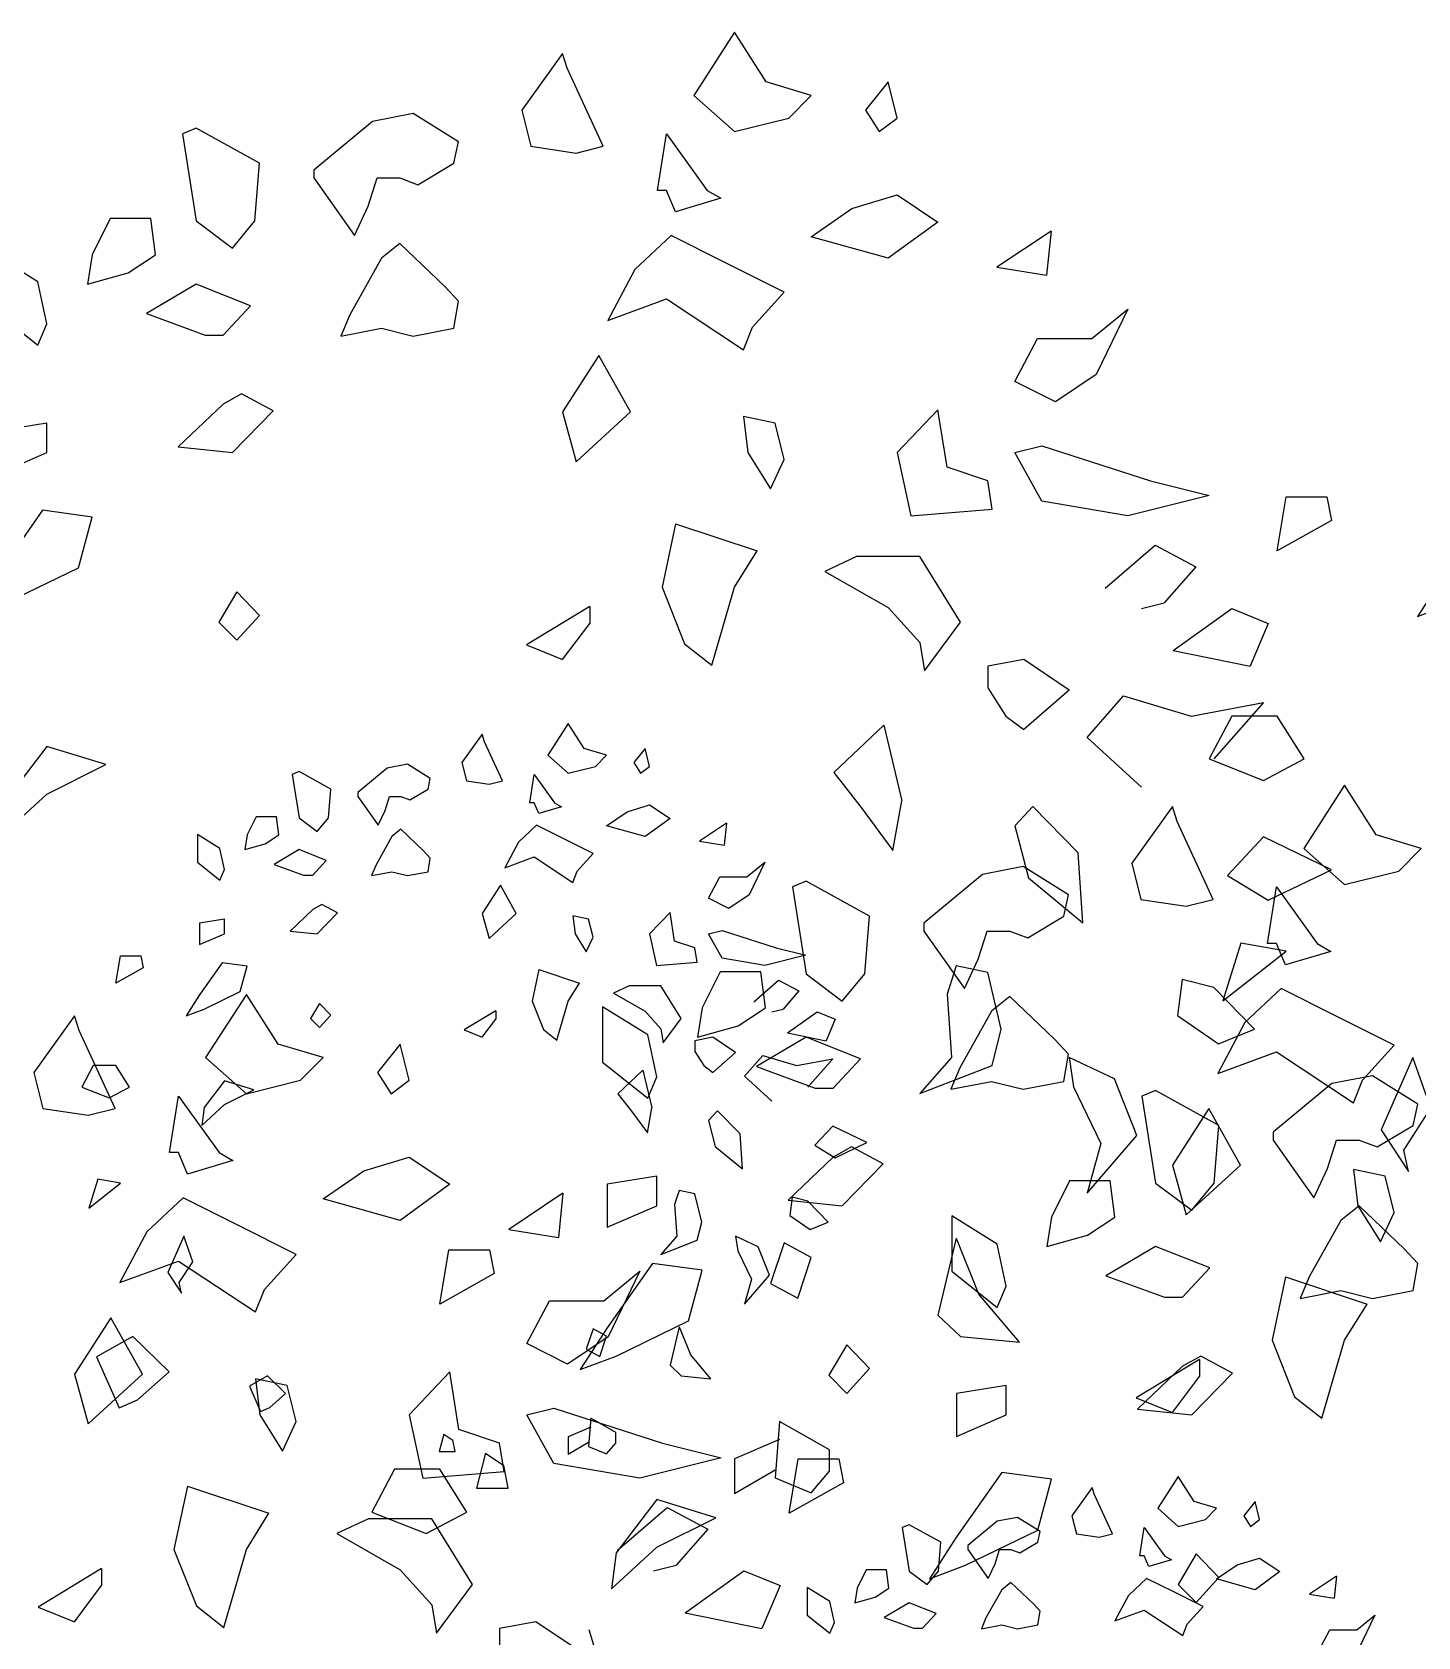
# Model space of a CAD drawing. Extents: x 325727 to 327590, y 63665 to 64664.
# Drawn here: x 326431 to 326909, y 64096 to 64651 of the extents above; entities that cross this region are included whole.
import ezdxf

# ---------------------------------------------------------------- set-up
doc = ezdxf.new("R2010")
doc.units = 0
doc.header["$MEASUREMENT"] = 0
doc.layers.get('0').update_dxf_attribs({"linetype": 'CONTINUOUS'})

msp = doc.modelspace()

# ---------------------------------------------------------------- linework, layer by layer
at = {"color": 7, "linetype": 'CONTINUOUS'}
for p, q in [((326673.22, 64650.92), (326659.16, 64629.05)), ((326684.16, 64633.73), (326673.22, 64650.92)), ((326613.84, 64643.5), (326599.78, 64623.97)), ((326615.41, 64638.42), (326613.84, 64643.5)), ((326627.91, 64611.47), (326615.41, 64638.42)), ((326699.78, 64629.05), (326684.16, 64633.73)), ((326726.34, 64633.73), (326718.53, 64623.97)), ((326729.47, 64621.23), (326726.34, 64633.73)), ((326659.16, 64629.05), (326673.22, 64616.55)), ((326691.97, 64621.23), (326699.78, 64629.05)), ((326548.22, 64620.06), (326527.91, 64603.27)), ((326562.28, 64622.8), (326548.22, 64620.06)), ((326577.91, 64613.03), (326562.28, 64622.8)), ((326599.78, 64623.97), (326602.91, 64611.47)), ((326673.22, 64616.55), (326691.97, 64621.23)), ((326718.53, 64623.97), (326723.22, 64616.55)), ((326723.22, 64616.55), (326729.47, 64621.23)), ((326487.28, 64617.72), (326482.59, 64615.77)), ((326482.59, 64615.77), (326487.28, 64585.69)), ((326509.16, 64605.61), (326487.28, 64617.72)), ((326646.66, 64596.23), (326649.78, 64615.77)), ((326649.78, 64615.77), (326663.84, 64596.23)), ((326576.34, 64605.61), (326577.91, 64613.03)), ((326602.91, 64611.47), (326618.53, 64609.12)), ((326618.53, 64609.12), (326627.91, 64611.47)), ((326507.59, 64585.69), (326509.16, 64605.61)), ((326527.91, 64603.27), (326527.91, 64600.53)), ((326563.84, 64598.19), (326576.34, 64605.61)), ((326527.91, 64600.53), (326541.97, 64580.61)), ((326546.66, 64590.77), (326549.78, 64600.53)), ((326549.78, 64600.53), (326557.59, 64600.53)), ((326557.59, 64600.53), (326563.84, 64598.19)), ((326649.78, 64596.23), (326646.66, 64596.23)), ((326652.91, 64588.81), (326649.78, 64596.23)), ((326668.53, 64593.5), (326652.91, 64588.81)), ((326663.84, 64596.23), (326668.53, 64593.5)), ((326713.84, 64589.98), (326729.47, 64594.67)), ((326729.47, 64594.67), (326743.53, 64585.3)), ((326457.59, 64586.47), (326451.34, 64573.97)), ((326471.66, 64586.47), (326457.59, 64586.47)), ((326473.22, 64573.97), (326471.66, 64586.47)), ((326541.97, 64580.61), (326546.66, 64590.77)), ((326699.78, 64580.22), (326713.84, 64589.98)), ((326487.28, 64585.69), (326499.78, 64576.31)), ((326499.78, 64576.31), (326507.59, 64585.69)), ((326743.53, 64585.3), (326726.34, 64572.8)), ((326782.59, 64582.17), (326763.84, 64569.67)), ((326782.59, 64582.17), (326781.03, 64566.94)), ((326557.59, 64577.88), (326551.34, 64572.8)), ((326573.22, 64563.03), (326557.59, 64577.88)), ((326651.34, 64580.61), (326638.84, 64568.89)), ((326670.09, 64571.23), (326651.34, 64580.61)), ((326726.34, 64572.8), (326699.78, 64580.22)), ((326432.59, 64564.59), (326416.97, 64574.36)), ((326451.34, 64573.97), (326449.78, 64563.81)), ((326463.84, 64567.72), (326473.22, 64573.97)), ((326551.34, 64572.8), (326540.41, 64553.27)), ((326690.41, 64561.08), (326670.09, 64571.23)), ((326763.84, 64569.67), (326781.03, 64566.94)), ((326435.72, 64550.14), (326432.59, 64564.59)), ((326449.78, 64563.81), (326463.84, 64567.72)), ((326638.84, 64568.89), (326629.47, 64551.31)), ((326487.28, 64563.81), (326470.09, 64553.66)), ((326506.03, 64556.39), (326487.28, 64563.81)), ((326577.91, 64557.95), (326573.22, 64563.03)), ((326629.47, 64551.31), (326649.78, 64558.73)), ((326649.78, 64558.73), (326676.34, 64541.16)), ((326679.47, 64548.97), (326690.41, 64561.08)), ((326416.97, 64555.22), (326432.59, 64542.72)), ((326470.09, 64553.66), (326490.41, 64546.23)), ((326496.66, 64546.23), (326506.03, 64556.39)), ((326540.41, 64553.27), (326537.28, 64545.84)), ((326576.34, 64548.58), (326577.91, 64557.95)), ((326796.66, 64545.06), (326809.16, 64555.22)), ((326809.16, 64555.22), (326798.22, 64532.56)), ((326432.59, 64542.72), (326435.72, 64550.14)), ((326537.28, 64545.84), (326551.34, 64548.58)), ((326551.34, 64548.58), (326562.28, 64545.84)), ((326562.28, 64545.84), (326576.34, 64548.58)), ((326676.34, 64541.16), (326679.47, 64548.97)), ((326490.41, 64546.23), (326496.66, 64546.23)), ((326770.09, 64530.22), (326777.91, 64545.06)), ((326777.91, 64545.06), (326796.66, 64545.06)), ((326626.34, 64539.2), (326613.84, 64519.67)), ((326637.28, 64519.67), (326626.34, 64539.2)), ((326798.22, 64532.56), (326784.16, 64523.19)), ((326502.91, 64525.92), (326496.66, 64522.41)), ((326513.84, 64520.06), (326502.91, 64525.92)), ((326784.16, 64523.19), (326770.09, 64530.22)), ((326496.66, 64522.41), (326481.03, 64507.56)), ((326499.78, 64505.61), (326513.84, 64520.06)), ((326743.53, 64520.45), (326729.47, 64505.61)), ((326746.66, 64500.53), (326743.53, 64520.45)), ((326435.72, 64515.77), (326418.53, 64513.03)), ((326435.72, 64505.61), (326435.72, 64515.77)), ((326613.84, 64519.67), (326618.53, 64502.48)), ((326618.53, 64502.48), (326637.28, 64519.67)), ((326687.28, 64515.77), (326676.34, 64518.11)), ((326676.34, 64518.11), (326677.91, 64505.61)), ((326690.41, 64503.27), (326687.28, 64515.77)), ((326418.53, 64498.19), (326435.72, 64505.61)), ((326481.03, 64507.56), (326499.78, 64505.61)), ((326677.91, 64505.61), (326685.72, 64493.11)), ((326685.72, 64493.11), (326690.41, 64503.27)), ((326729.47, 64505.61), (326734.16, 64483.73)), ((326770.09, 64505.61), (326779.47, 64507.95)), ((326779.47, 64488.81), (326770.09, 64505.61)), ((326779.47, 64507.95), (326816.97, 64495.84)), ((326760.72, 64495.84), (326746.66, 64500.53)), ((326762.28, 64486.08), (326760.72, 64495.84)), ((326816.97, 64495.84), (326837.28, 64490.77)), ((326809.16, 64483.73), (326779.47, 64488.81)), ((326837.28, 64490.77), (326809.16, 64483.73)), ((326860.72, 64471.62), (326863.84, 64490.38)), ((326863.84, 64490.38), (326877.91, 64490.38)), ((326877.91, 64490.38), (326879.47, 64482.17)), ((326434.16, 64485.69), (326418.53, 64463.42)), ((326451.34, 64483.34), (326434.16, 64485.69)), ((326446.66, 64465.77), (326451.34, 64483.34)), ((326652.91, 64481), (326648.22, 64459.12)), ((326652.91, 64481), (326681.03, 64471.62)), ((326734.16, 64483.73), (326762.28, 64486.08)), ((326879.47, 64482.17), (326860.72, 64471.62)), ((326673.22, 64459.12), (326681.03, 64471.62)), ((326801.34, 64458.73), (326818.53, 64473.58)), ((326818.53, 64473.58), (326832.59, 64466.16)), ((326421.66, 64453.66), (326446.66, 64465.77)), ((326715.41, 64469.67), (326704.47, 64464.59)), ((326704.47, 64464.59), (326726.34, 64452.09)), ((326737.28, 64469.67), (326715.41, 64469.67)), ((326751.34, 64447.02), (326737.28, 64469.67)), ((326832.59, 64466.16), (326821.66, 64453.66)), ((326648.22, 64459.12), (326656.03, 64439.59)), ((326665.41, 64432.17), (326673.22, 64459.12)), ((326918.53, 64463.42), (326909.16, 64448.97)), ((326501.34, 64457.56), (326495.09, 64447.02)), ((326509.16, 64449.36), (326501.34, 64457.56)), ((326813.84, 64451.7), (326821.66, 64453.66)), ((326909.16, 64448.97), (326921.66, 64453.66)), ((326501.34, 64440.77), (326509.16, 64449.36)), ((326623.22, 64452.48), (326601.34, 64439.2)), ((326623.22, 64452.48), (326623.22, 64446.62)), ((326726.34, 64452.09), (326737.28, 64439.98)), ((326824.78, 64437.25), (326845.09, 64451.7)), ((326845.09, 64451.7), (326857.59, 64446.62)), ((326495.09, 64447.02), (326501.34, 64440.77)), ((326613.84, 64434.12), (326623.22, 64446.62)), ((326738.84, 64430.22), (326751.34, 64447.02)), ((326857.59, 64446.62), (326851.34, 64431.78)), ((326601.34, 64439.2), (326613.84, 64434.12)), ((326656.03, 64439.59), (326665.41, 64432.17)), ((326737.28, 64439.98), (326738.84, 64430.22)), ((326824.78, 64437.25), (326851.34, 64431.78)), ((326773.22, 64434.12), (326760.72, 64431.78)), ((326760.72, 64431.78), (326760.72, 64424.36)), ((326788.84, 64423.58), (326773.22, 64434.12)), ((326760.72, 64424.36), (326766.97, 64414.59)), ((326788.84, 64423.58), (326773.22, 64409.91)), ((326795.09, 64407.17), (326807.59, 64421.62)), ((326807.59, 64421.62), (326831.03, 64414.59)), ((326766.97, 64414.59), (326773.22, 64409.91)), ((326831.03, 64414.59), (326856.03, 64419.28)), ((326845.09, 64414.59), (326837.28, 64399.75)), ((326856.03, 64419.28), (326838.84, 64399.75)), ((326860.72, 64414.59), (326845.09, 64414.59)), ((326870.09, 64399.75), (326860.72, 64414.59)), ((326615.81, 64411.98), (326608.78, 64401.05)), ((326621.28, 64403.39), (326615.81, 64411.98)), ((326724.78, 64411.47), (326707.59, 64395.06)), ((326724.78, 64411.47), (326731.03, 64385.3)), ((326435.72, 64404.05), (326421.66, 64385.69)), ((326456.03, 64397.8), (326435.72, 64404.05)), ((326586.12, 64408.27), (326579.09, 64398.5)), ((326586.91, 64405.73), (326586.12, 64408.27)), ((326593.16, 64392.25), (326586.91, 64405.73)), ((326629.09, 64401.05), (326621.28, 64403.39)), ((326642.38, 64403.39), (326638.47, 64398.5)), ((326643.94, 64397.14), (326642.38, 64403.39)), ((326813.84, 64389.98), (326795.09, 64407.17)), ((326435.72, 64387.64), (326456.03, 64397.8)), ((326560.34, 64397.92), (326553.31, 64396.55)), ((326568.16, 64393.03), (326560.34, 64397.92)), ((326579.09, 64398.5), (326580.66, 64392.25)), ((326608.78, 64401.05), (326615.81, 64394.8)), ((326625.19, 64397.14), (326629.09, 64401.05)), ((326638.47, 64398.5), (326640.81, 64394.8)), ((326837.28, 64399.75), (326856.03, 64392.33)), ((326856.03, 64392.33), (326870.09, 64399.75)), ((326522.84, 64395.38), (326520.5, 64394.41)), ((326520.5, 64394.41), (326522.84, 64379.36)), ((326533.78, 64389.33), (326522.84, 64395.38)), ((326553.31, 64396.55), (326543.16, 64388.16)), ((326567.38, 64389.33), (326568.16, 64393.03)), ((326580.66, 64392.25), (326588.47, 64391.08)), ((326588.47, 64391.08), (326593.16, 64392.25)), ((326602.53, 64384.64), (326604.09, 64394.41)), ((326604.09, 64394.41), (326611.12, 64384.64)), ((326615.81, 64394.8), (326625.19, 64397.14)), ((326640.81, 64394.8), (326643.94, 64397.14)), ((326707.59, 64395.06), (326716.97, 64382.95)), ((326420.09, 64373.19), (326435.72, 64387.64)), ((326533, 64379.36), (326533.78, 64389.33)), ((326543.16, 64388.16), (326543.16, 64386.78)), ((326543.16, 64386.78), (326550.19, 64376.83)), ((326552.53, 64381.91), (326554.09, 64386.78)), ((326554.09, 64386.78), (326558, 64386.78)), ((326558, 64386.78), (326561.12, 64385.61)), ((326561.12, 64385.61), (326567.38, 64389.33)), ((326883.94, 64390.7), (326869.88, 64368.83)), ((326894.88, 64373.52), (326883.94, 64390.7)), ((326550.19, 64376.83), (326552.53, 64381.91)), ((326604.09, 64384.64), (326602.53, 64384.64)), ((326605.66, 64380.92), (326604.09, 64384.64)), ((326613.47, 64383.27), (326605.66, 64380.92)), ((326611.12, 64384.64), (326613.47, 64383.27)), ((326629.09, 64376.62), (326636.12, 64381.52)), ((326636.12, 64381.52), (326643.94, 64383.86)), ((326643.94, 64383.86), (326650.97, 64379.17)), ((326716.97, 64382.95), (326727.91, 64368.11)), ((326727.91, 64368.11), (326731.03, 64385.3)), ((326776.34, 64383.34), (326770.09, 64376.7)), ((326791.97, 64367.33), (326776.34, 64383.34)), ((326824.56, 64383.28), (326810.5, 64363.75)), ((326826.12, 64378.2), (326824.56, 64383.28)), ((326508, 64379.75), (326504.88, 64373.5)), ((326515.03, 64379.75), (326508, 64379.75)), ((326515.81, 64373.5), (326515.03, 64379.75)), ((326522.84, 64379.36), (326529.09, 64374.67)), ((326529.09, 64374.67), (326533, 64379.36)), ((326604.88, 64376.83), (326598.62, 64370.97)), ((326614.25, 64372.14), (326604.88, 64376.83)), ((326642.38, 64372.92), (326629.09, 64376.62)), ((326650.97, 64379.17), (326642.38, 64372.92)), ((326670.5, 64377.61), (326661.12, 64371.36)), ((326670.5, 64377.61), (326669.72, 64369.98)), ((326770.09, 64376.7), (326774.78, 64358.73)), ((326838.62, 64351.25), (326826.12, 64378.2)), ((326495.5, 64368.81), (326487.69, 64373.7)), ((326487.69, 64373.7), (326487.69, 64364.12)), ((326504.88, 64373.5), (326504.09, 64368.42)), ((326504.09, 64368.42), (326511.12, 64370.38)), ((326511.12, 64370.38), (326515.81, 64373.5)), ((326554.88, 64372.92), (326549.41, 64363.16)), ((326558, 64375.45), (326554.88, 64372.92)), ((326565.81, 64368.03), (326558, 64375.45)), ((326598.62, 64370.97), (326593.94, 64362.17)), ((326624.41, 64367.06), (326614.25, 64372.14)), ((326661.12, 64371.36), (326669.72, 64369.98)), ((326856.03, 64372.8), (326843.53, 64359.52)), ((326879.47, 64361.47), (326856.03, 64372.8)), ((326910.5, 64368.83), (326894.88, 64373.52)), ((326497.06, 64361.59), (326495.5, 64368.81)), ((326522.84, 64368.42), (326514.25, 64363.34)), ((326532.22, 64364.72), (326522.84, 64368.42)), ((326527.53, 64359.64), (326532.22, 64364.72)), ((326568.16, 64365.5), (326565.81, 64368.03)), ((326567.38, 64360.81), (326568.16, 64365.5)), ((326593.94, 64362.17), (326604.09, 64365.89)), ((326604.09, 64365.89), (326617.38, 64357.09)), ((326618.94, 64361), (326624.41, 64367.06)), ((326793.53, 64343.11), (326791.97, 64367.33)), ((326869.88, 64368.83), (326883.94, 64356.33)), ((326902.69, 64361.02), (326910.5, 64368.83)), ((326487.69, 64364.12), (326495.5, 64357.88)), ((326495.5, 64357.88), (326497.06, 64361.59)), ((326514.25, 64363.34), (326524.41, 64359.64)), ((326524.41, 64359.64), (326527.53, 64359.64)), ((326549.41, 64363.16), (326547.84, 64359.44)), ((326547.84, 64359.44), (326554.88, 64360.81)), ((326554.88, 64360.81), (326560.34, 64359.44)), ((326560.34, 64359.44), (326567.38, 64360.81)), ((326617.38, 64357.09), (326618.94, 64361)), ((326664.25, 64351.62), (326668.16, 64359.05)), ((326668.16, 64359.05), (326677.53, 64359.05)), ((326677.53, 64359.05), (326683.78, 64364.12)), ((326683.78, 64364.12), (326678.31, 64352.8)), ((326758.94, 64359.84), (326738.62, 64343.05)), ((326773, 64362.58), (326758.94, 64359.84)), ((326788.62, 64352.81), (326773, 64362.58)), ((326810.5, 64363.75), (326813.62, 64351.25)), ((326843.53, 64359.52), (326857.59, 64350.92)), ((326857.59, 64350.92), (326879.47, 64361.47)), ((326883.94, 64356.33), (326902.69, 64361.02)), ((326592.38, 64356.12), (326586.12, 64346.36)), ((326597.84, 64346.36), (326592.38, 64356.12)), ((326698, 64357.5), (326693.31, 64355.55)), ((326693.31, 64355.55), (326698, 64325.47)), ((326719.88, 64345.39), (326698, 64357.5)), ((326774.78, 64358.73), (326793.53, 64343.11)), ((326857.38, 64336.02), (326860.5, 64355.55)), ((326860.5, 64355.55), (326874.56, 64336.02)), ((326530.66, 64349.48), (326527.53, 64347.72)), ((326536.12, 64346.55), (326530.66, 64349.48)), ((326671.28, 64348.11), (326664.25, 64351.62)), ((326678.31, 64352.8), (326671.28, 64348.11)), ((326787.06, 64345.39), (326788.62, 64352.81)), ((326813.62, 64351.25), (326829.25, 64348.91)), ((326829.25, 64348.91), (326838.62, 64351.25)), ((326497.06, 64344.41), (326488.47, 64343.03)), ((326488.47, 64343.03), (326488.47, 64335.61)), ((326497.06, 64339.33), (326497.06, 64344.41)), ((326527.53, 64347.72), (326519.72, 64340.3)), ((326529.09, 64339.33), (326536.12, 64346.55)), ((326586.12, 64346.36), (326588.47, 64337.77)), ((326588.47, 64337.77), (326597.84, 64346.36)), ((326622.84, 64344.41), (326617.38, 64345.58)), ((326617.38, 64345.58), (326618.16, 64339.33)), ((326624.41, 64338.16), (326622.84, 64344.41)), ((326650.97, 64346.75), (326643.94, 64339.33)), ((326652.53, 64336.78), (326650.97, 64346.75)), ((326718.31, 64325.47), (326719.88, 64345.39)), ((326738.62, 64343.05), (326738.62, 64340.31)), ((326774.56, 64337.97), (326787.06, 64345.39)), ((326488.47, 64335.61), (326497.06, 64339.33)), ((326519.72, 64340.3), (326529.09, 64339.33)), ((326618.16, 64339.33), (326622.06, 64333.08)), ((326622.06, 64333.08), (326624.41, 64338.16)), ((326643.94, 64339.33), (326646.28, 64328.39)), ((326659.56, 64334.44), (326652.53, 64336.78)), ((326664.25, 64339.33), (326668.94, 64340.5)), ((326668.94, 64330.92), (326664.25, 64339.33)), ((326668.94, 64340.5), (326687.69, 64334.44)), ((326738.62, 64340.31), (326752.69, 64320.39)), ((326757.38, 64330.55), (326760.5, 64340.31)), ((326760.5, 64340.31), (326768.31, 64340.31)), ((326768.31, 64340.31), (326774.56, 64337.97)), ((326459.56, 64322.33), (326461.12, 64331.7)), ((326461.12, 64331.7), (326468.16, 64331.7)), ((326468.16, 64331.7), (326468.94, 64327.61)), ((326660.34, 64329.56), (326659.56, 64334.44)), ((326697.84, 64331.91), (326683.78, 64328.39)), ((326687.69, 64334.44), (326697.84, 64331.91)), ((326848.22, 64336.08), (326841.97, 64316.16)), ((326841.97, 64316.16), (326863.84, 64333.34)), ((326863.84, 64333.34), (326848.22, 64336.08)), ((326860.5, 64336.02), (326857.38, 64336.02)), ((326863.62, 64328.59), (326860.5, 64336.02)), ((326879.25, 64333.28), (326863.62, 64328.59)), ((326874.56, 64336.02), (326879.25, 64333.28)), ((326468.94, 64327.61), (326459.56, 64322.33)), ((326496.28, 64329.36), (326488.47, 64318.23)), ((326504.88, 64328.19), (326496.28, 64329.36)), ((326502.53, 64319.41), (326504.88, 64328.19)), ((326605.66, 64327.02), (326603.31, 64316.08)), ((326605.66, 64327.02), (326619.72, 64322.33)), ((326646.28, 64328.39), (326660.34, 64329.56)), ((326668.31, 64326.25), (326662.06, 64313.75)), ((326682.38, 64326.25), (326668.31, 64326.25)), ((326683.78, 64328.39), (326668.94, 64330.92)), ((326683.94, 64313.75), (326682.38, 64326.25)), ((326749.78, 64328.27), (326746.66, 64318.5)), ((326760.72, 64325.92), (326749.78, 64328.27)), ((326752.69, 64320.39), (326757.38, 64330.55)), ((326765.41, 64306.39), (326760.72, 64325.92)), ((326615.81, 64316.08), (326619.72, 64322.33)), ((326636.91, 64321.36), (326631.44, 64318.81)), ((326647.84, 64321.36), (326636.91, 64321.36)), ((326654.88, 64310.03), (326647.84, 64321.36)), ((326679.88, 64315.89), (326688.47, 64323.31)), ((326688.47, 64323.31), (326695.5, 64319.59)), ((326698, 64325.47), (326710.5, 64316.09)), ((326710.5, 64316.09), (326718.31, 64325.47)), ((326827.91, 64323.58), (326826.34, 64311.08)), ((326838.84, 64320.84), (326827.91, 64323.58)), ((326852.91, 64306.39), (326838.84, 64320.84)), ((326862.06, 64320.39), (326849.56, 64308.67)), ((326880.81, 64311.02), (326862.06, 64320.39)), ((326488.47, 64318.23), (326483.78, 64311)), ((326490.03, 64313.34), (326502.53, 64319.41)), ((326504.62, 64318.42), (326490.56, 64296.55)), ((326515.56, 64301.23), (326504.62, 64318.42)), ((326529.88, 64315.3), (326526.75, 64310.03)), ((326533.78, 64311.2), (326529.88, 64315.3)), ((326603.31, 64316.08), (326607.22, 64306.31)), ((326611.91, 64302.61), (326615.81, 64316.08)), ((326631.44, 64318.81), (326642.38, 64312.56)), ((326695.5, 64319.59), (326690.03, 64313.34)), ((326746.66, 64318.5), (326748.22, 64296.62)), ((326768.31, 64317.66), (326762.06, 64312.58)), ((326783.94, 64302.81), (326768.31, 64317.66)), ((326445.25, 64311), (326431.19, 64291.47)), ((326446.81, 64305.92), (326445.25, 64311)), ((326483.78, 64311), (326490.03, 64313.34)), ((326526.75, 64310.03), (326529.88, 64306.91)), ((326529.88, 64306.91), (326533.78, 64311.2)), ((326590.81, 64312.77), (326579.88, 64306.12)), ((326586.12, 64303.58), (326590.81, 64309.83)), ((326590.81, 64312.77), (326590.81, 64309.83)), ((326643.31, 64304.38), (326627.69, 64314.14)), ((326627.69, 64314.14), (326627.69, 64295)), ((326642.38, 64312.56), (326647.84, 64306.52)), ((326648.62, 64301.62), (326654.88, 64310.03)), ((326662.06, 64313.75), (326660.5, 64303.59)), ((326674.56, 64307.5), (326683.94, 64313.75)), ((326686.12, 64312.38), (326690.03, 64313.34)), ((326691.59, 64305.14), (326701.75, 64312.38)), ((326701.75, 64312.38), (326708, 64309.83)), ((326708, 64309.83), (326704.88, 64302.41)), ((326762.06, 64312.58), (326751.12, 64293.05)), ((326826.34, 64311.08), (326840.41, 64301.31)), ((326901.12, 64300.86), (326880.81, 64311.02)), ((326459.31, 64278.97), (326446.81, 64305.92)), ((326579.88, 64306.12), (326586.12, 64303.58)), ((326607.22, 64306.31), (326611.91, 64302.61)), ((326646.44, 64289.92), (326643.31, 64304.38)), ((326647.84, 64306.52), (326648.62, 64301.62)), ((326665.81, 64303.58), (326659.56, 64302.41)), ((326660.5, 64303.59), (326674.56, 64307.5)), ((326673.62, 64298.31), (326665.81, 64303.58)), ((326698, 64303.59), (326680.81, 64293.44)), ((326691.59, 64305.14), (326704.88, 64302.41)), ((326716.75, 64296.17), (326698, 64303.59)), ((326762.28, 64293.89), (326765.41, 64306.39)), ((326849.56, 64308.67), (326840.19, 64291.09)), ((326840.41, 64301.31), (326852.91, 64306.39)), ((326531.19, 64296.55), (326515.56, 64301.23)), ((326557.75, 64301.23), (326549.94, 64291.47)), ((326560.88, 64288.73), (326557.75, 64301.23)), ((326659.56, 64302.41), (326659.56, 64298.7)), ((326659.56, 64298.7), (326662.69, 64293.81)), ((326673.62, 64298.31), (326665.81, 64291.47)), ((326788.62, 64297.73), (326783.94, 64302.81)), ((326840.19, 64291.09), (326860.5, 64298.52)), ((326860.5, 64298.52), (326887.06, 64280.94)), ((326890.19, 64288.75), (326901.12, 64300.86)), ((326451.75, 64293.81), (326447.84, 64286.39)), ((326459.56, 64293.81), (326451.75, 64293.81)), ((326464.25, 64286.39), (326459.56, 64293.81)), ((326490.56, 64296.55), (326504.62, 64284.05)), ((326523.38, 64288.73), (326531.19, 64296.55)), ((326627.69, 64295), (326643.31, 64282.5)), ((326662.69, 64293.81), (326665.81, 64291.47)), ((326676.75, 64290.11), (326683, 64297.33)), ((326680.81, 64293.44), (326701.12, 64286.02)), ((326683, 64297.33), (326694.72, 64293.81)), ((326694.72, 64293.81), (326707.22, 64296.16)), ((326707.22, 64296.16), (326698.62, 64286.39)), ((326707.38, 64286.02), (326716.75, 64296.17)), ((326748.22, 64296.62), (326737.28, 64284.12)), ((326737.28, 64284.12), (326762.28, 64293.89)), ((326751.12, 64293.05), (326748, 64285.62)), ((326787.06, 64288.36), (326788.62, 64297.73)), ((326788.84, 64296.62), (326790.41, 64286.47)), ((326804.47, 64289.2), (326788.84, 64296.62)), ((326907.59, 64296.62), (326896.66, 64271.62)), ((326913.84, 64279.05), (326907.59, 64296.62)), ((326431.19, 64291.47), (326434.31, 64278.97)), ((326497.06, 64288.55), (326490.03, 64279.36)), ((326507.22, 64285.42), (326497.06, 64288.55)), ((326504.62, 64284.05), (326523.38, 64288.73)), ((326549.94, 64291.47), (326554.62, 64284.05)), ((326554.62, 64284.05), (326560.88, 64288.73)), ((326641.59, 64292.25), (326633, 64284.05)), ((326641.59, 64292.25), (326644.72, 64279.17)), ((326643.31, 64282.5), (326646.44, 64289.92)), ((326686.12, 64281.52), (326676.75, 64290.11)), ((326748, 64285.62), (326762.06, 64288.36)), ((326762.06, 64288.36), (326773, 64285.62)), ((326773, 64285.62), (326787.06, 64288.36)), ((326812.28, 64269.67), (326804.47, 64289.2)), ((326879.62, 64287.56), (326859.31, 64270.77)), ((326893.69, 64290.3), (326879.62, 64287.56)), ((326887.06, 64280.94), (326890.19, 64288.75)), ((326909.31, 64280.53), (326893.69, 64290.3)), ((326447.84, 64286.39), (326457.22, 64282.69)), ((326457.22, 64282.69), (326464.25, 64286.39)), ((326478.06, 64263.73), (326481.19, 64283.27)), ((326481.19, 64283.27), (326495.25, 64263.73)), ((326497.06, 64280.34), (326507.22, 64285.42)), ((326633, 64284.05), (326637.69, 64278)), ((326701.12, 64286.02), (326707.38, 64286.02)), ((326790.41, 64286.47), (326799.78, 64266.94)), ((326790.41, 64286.47), (326799.78, 64266.94)), ((326818.69, 64285.22), (326814, 64283.27)), ((326814, 64283.27), (326818.69, 64253.19)), ((326840.56, 64273.11), (326818.69, 64285.22)), ((326434.31, 64278.97), (326449.94, 64276.62)), ((326449.94, 64276.62), (326459.31, 64278.97)), ((326489.25, 64273.11), (326497.06, 64280.34)), ((326490.03, 64279.36), (326489.25, 64273.11)), ((326637.69, 64278), (326643.16, 64270.58)), ((326643.16, 64270.58), (326644.72, 64279.17)), ((326667.38, 64278.19), (326664.25, 64274.88)), ((326675.19, 64270.19), (326667.38, 64278.19)), ((326837.06, 64278.98), (326824.56, 64259.45)), ((326848, 64259.45), (326837.06, 64278.98)), ((326904.47, 64264.59), (326913.84, 64279.05)), ((326907.75, 64273.11), (326909.31, 64280.53)), ((326664.25, 64274.88), (326666.59, 64265.89)), ((326675.97, 64258.08), (326675.19, 64270.19)), ((326707.22, 64272.92), (326700.97, 64266.28)), ((326718.94, 64267.25), (326707.22, 64272.92)), ((326839, 64253.19), (326840.56, 64273.11)), ((326859.31, 64270.77), (326859.31, 64268.03)), ((326895.25, 64265.69), (326907.75, 64273.11)), ((326896.66, 64271.62), (326906.03, 64257.17)), ((326666.59, 64265.89), (326675.97, 64258.08)), ((326700.97, 64266.28), (326708, 64261.98)), ((326713.62, 64265.7), (326707.38, 64262.19)), ((326708, 64261.98), (326718.94, 64267.25)), ((326724.56, 64259.84), (326713.62, 64265.7)), ((326795.09, 64249.75), (326812.28, 64269.67)), ((326799.78, 64266.94), (326795.09, 64249.75)), ((326859.31, 64268.03), (326873.38, 64248.11)), ((326878.06, 64258.27), (326881.19, 64268.03)), ((326881.19, 64268.03), (326889, 64268.03)), ((326889, 64268.03), (326895.25, 64265.69)), ((326481.19, 64263.73), (326478.06, 64263.73)), ((326484.31, 64256.31), (326481.19, 64263.73)), ((326499.94, 64261), (326484.31, 64256.31)), ((326495.25, 64263.73), (326499.94, 64261)), ((326545.25, 64257.48), (326560.88, 64262.17)), ((326560.88, 64262.17), (326574.94, 64252.8)), ((326707.38, 64262.19), (326691.75, 64247.34)), ((326710.5, 64245.39), (326724.56, 64259.84)), ((326824.56, 64259.45), (326829.25, 64242.27)), ((326829.25, 64242.27), (326848, 64259.45)), ((326906.03, 64257.17), (326904.47, 64264.59)), ((326453.31, 64254.56), (326450.19, 64244.59)), ((326461.12, 64253.19), (326453.31, 64254.56)), ((326531.19, 64247.72), (326545.25, 64257.48)), ((326646.44, 64255.55), (326629.25, 64252.81)), ((326646.44, 64245.39), (326646.44, 64255.55)), ((326789, 64253.97), (326782.75, 64241.47)), ((326803.06, 64253.97), (326789, 64253.97)), ((326804.62, 64241.47), (326803.06, 64253.97)), ((326873.38, 64248.11), (326878.06, 64258.27)), ((326898, 64255.55), (326887.06, 64257.89)), ((326887.06, 64257.89), (326888.62, 64245.39)), ((326901.12, 64243.05), (326898, 64255.55)), ((326450.19, 64244.59), (326461.12, 64253.19)), ((326482.75, 64248.11), (326470.25, 64236.39)), ((326501.5, 64238.73), (326482.75, 64248.11)), ((326574.94, 64252.8), (326557.75, 64240.3)), ((326614, 64249.67), (326595.25, 64237.17)), ((326614, 64249.67), (326612.44, 64234.44)), ((326629.25, 64252.81), (326629.25, 64237.97)), ((326654.09, 64250.66), (326652.53, 64245.77)), ((326659.56, 64249.48), (326654.09, 64250.66)), ((326661.91, 64239.72), (326659.56, 64249.48)), ((326693.16, 64248.31), (326692.38, 64242.06)), ((326698.62, 64246.94), (326693.16, 64248.31)), ((326818.69, 64253.19), (326831.19, 64243.81)), ((326831.19, 64243.81), (326839, 64253.19)), ((326557.75, 64240.3), (326531.19, 64247.72)), ((326629.25, 64237.97), (326646.44, 64245.39)), ((326652.53, 64245.77), (326653.31, 64234.83)), ((326691.75, 64247.34), (326710.5, 64245.39)), ((326705.66, 64239.72), (326698.62, 64246.94)), ((326889, 64245.38), (326882.75, 64240.3)), ((326888.62, 64245.39), (326896.44, 64232.89)), ((326904.62, 64230.53), (326889, 64245.38)), ((326896.44, 64232.89), (326901.12, 64243.05)), ((326521.81, 64228.58), (326501.5, 64238.73)), ((326595.25, 64237.17), (326612.44, 64234.44)), ((326660.34, 64233.47), (326661.91, 64239.72)), ((326692.38, 64242.06), (326699.41, 64237.17)), ((326699.41, 64237.17), (326705.66, 64239.72)), ((326764, 64232.09), (326748.38, 64241.86)), ((326748.38, 64241.86), (326748.38, 64222.72)), ((326782.75, 64241.47), (326781.19, 64231.31)), ((326795.25, 64235.22), (326804.62, 64241.47)), ((326882.75, 64240.3), (326871.81, 64220.77)), ((326470.25, 64236.39), (326460.88, 64218.81)), ((326483, 64234.83), (326477.53, 64222.33)), ((326486.12, 64226.05), (326483, 64234.83)), ((326653.31, 64234.83), (326647.84, 64228.58)), ((326647.84, 64228.58), (326660.34, 64233.47)), ((326673.62, 64234.83), (326674.41, 64229.75)), ((326681.44, 64231.12), (326673.62, 64234.83)), ((326690.41, 64232.56), (326685.72, 64218.5)), ((326699.78, 64227.48), (326690.41, 64232.56)), ((326749.78, 64234.12), (326743.53, 64207.56)), ((326749.78, 64234.12), (326757.59, 64214.98)), ((326767.12, 64217.64), (326764, 64232.09)), ((326781.19, 64231.31), (326795.25, 64235.22)), ((326460.88, 64218.81), (326481.19, 64226.23)), ((326481.19, 64226.23), (326507.75, 64208.66)), ((326481.44, 64218.81), (326486.12, 64226.05)), ((326510.88, 64216.47), (326521.81, 64228.58)), ((326571.44, 64211.41), (326574.56, 64230.16)), ((326574.56, 64230.16), (326588.62, 64230.16)), ((326588.62, 64230.16), (326590.19, 64221.95)), ((326674.41, 64229.75), (326679.09, 64219.98)), ((326674.41, 64229.75), (326679.09, 64219.98)), ((326685.34, 64221.36), (326681.44, 64231.12)), ((326695.09, 64213.42), (326699.78, 64227.48)), ((326818.69, 64231.31), (326801.5, 64221.16)), ((326837.44, 64223.89), (326818.69, 64231.31)), ((326909.31, 64225.45), (326904.62, 64230.53)), ((326477.53, 64222.33), (326482.22, 64215.11)), ((326590.19, 64221.95), (326571.44, 64211.41)), ((326628.06, 64212.56), (326640.56, 64222.72)), ((326644.88, 64225.47), (326629.25, 64203.2)), ((326640.56, 64222.72), (326629.62, 64200.06)), ((326662.06, 64223.12), (326644.88, 64225.47)), ((326657.38, 64205.55), (326662.06, 64223.12)), ((326676.75, 64211.39), (326685.34, 64221.36)), ((326748.38, 64222.72), (326764, 64210.22)), ((326801.5, 64221.16), (326821.81, 64213.73)), ((326828.06, 64213.73), (326837.44, 64223.89)), ((326863.62, 64220.78), (326858.94, 64198.91)), ((326863.62, 64220.78), (326891.75, 64211.41)), ((326871.81, 64220.77), (326868.69, 64213.34)), ((326907.75, 64216.08), (326909.31, 64225.45)), ((326482.22, 64215.11), (326481.44, 64218.81)), ((326507.75, 64208.66), (326510.88, 64216.47)), ((326679.09, 64219.98), (326676.75, 64211.39)), ((326685.72, 64218.5), (326695.09, 64213.42)), ((326771.66, 64198.19), (326757.59, 64214.98)), ((326764, 64210.22), (326767.12, 64217.64)), ((326868.69, 64213.34), (326882.75, 64216.08)), ((326882.75, 64216.08), (326893.69, 64213.34)), ((326893.69, 64213.34), (326907.75, 64216.08)), ((326601.5, 64197.72), (326609.31, 64212.56)), ((326609.31, 64212.56), (326628.06, 64212.56)), ((326821.81, 64213.73), (326828.06, 64213.73)), ((326883.94, 64198.91), (326891.75, 64211.41)), ((326457.75, 64206.7), (326445.25, 64187.17)), ((326468.69, 64187.17), (326457.75, 64206.7)), ((326632.38, 64193.44), (326657.38, 64205.55)), ((326743.53, 64207.56), (326751.34, 64200.14)), ((326465.41, 64200.14), (326452.91, 64193.11)), ((326477.91, 64188.03), (326465.41, 64200.14)), ((326629.62, 64200.06), (326615.56, 64190.69)), ((326629.25, 64203.2), (326619.88, 64188.75)), ((326624.41, 64202.8), (326622.06, 64195.77)), ((326629.09, 64200.27), (326624.41, 64202.8)), ((326626.75, 64193.23), (326629.09, 64200.27)), ((326654.09, 64203.58), (326650.97, 64190.3)), ((326654.09, 64203.58), (326658, 64194.02)), ((326751.34, 64200.14), (326771.66, 64198.19)), ((326858.94, 64198.91), (326866.75, 64179.38)), ((326876.12, 64171.95), (326883.94, 64198.91)), ((326452.91, 64193.11), (326460.72, 64175.53)), ((326615.56, 64190.69), (326601.5, 64197.72)), ((326619.88, 64188.75), (326632.38, 64193.44)), ((326622.06, 64195.77), (326626.75, 64193.23)), ((326665.03, 64185.61), (326658, 64194.02)), ((326712.06, 64197.34), (326705.81, 64186.8)), ((326719.88, 64189.14), (326712.06, 64197.34)), ((326834.31, 64193.42), (326828.06, 64189.91)), ((326845.25, 64187.56), (326834.31, 64193.42)), ((326445.25, 64187.17), (326449.94, 64169.98)), ((326449.94, 64169.98), (326468.69, 64187.17)), ((326466.97, 64178.27), (326477.91, 64188.03)), ((326574.94, 64187.95), (326560.88, 64173.11)), ((326578.06, 64168.03), (326574.94, 64187.95)), ((326650.97, 64190.3), (326654.88, 64186.59)), ((326712.06, 64180.55), (326719.88, 64189.14)), ((326833.94, 64192.27), (326812.06, 64178.98)), ((326828.06, 64189.91), (326812.44, 64175.06)), ((326831.19, 64173.11), (326845.25, 64187.56)), ((326833.94, 64192.27), (326833.94, 64186.41)), ((326511.91, 64186.59), (326505.66, 64183.08)), ((326505.66, 64183.08), (326509.56, 64174.28)), ((326518.69, 64183.27), (326507.75, 64185.61)), ((326507.75, 64185.61), (326509.31, 64173.11)), ((326518.16, 64180.53), (326511.91, 64186.59)), ((326521.81, 64170.77), (326518.69, 64183.27)), ((326654.88, 64186.59), (326665.03, 64185.61)), ((326705.81, 64186.8), (326712.06, 64180.55)), ((326767.12, 64183.27), (326749.94, 64180.53)), ((326767.12, 64173.11), (326767.12, 64183.27)), ((326824.56, 64173.91), (326833.94, 64186.41)), ((326460.72, 64175.53), (326466.97, 64178.27)), ((326512.69, 64175.66), (326518.16, 64180.53)), ((326749.94, 64180.53), (326749.94, 64165.69)), ((326812.06, 64178.98), (326824.56, 64173.91)), ((326866.75, 64179.38), (326876.12, 64171.95)), ((326509.31, 64173.11), (326517.12, 64160.61)), ((326509.56, 64174.28), (326512.69, 64175.66)), ((326517.12, 64160.61), (326521.81, 64170.77)), ((326560.88, 64173.11), (326565.56, 64151.23)), ((326601.5, 64173.11), (326610.88, 64175.45)), ((326610.88, 64156.31), (326601.5, 64173.11)), ((326610.88, 64175.45), (326648.38, 64163.34)), ((326623.62, 64171.94), (326622.84, 64162.17)), ((326632.22, 64167.06), (326623.62, 64171.94)), ((326688.84, 64170.84), (326687.28, 64151.31)), ((326706.03, 64161.08), (326688.84, 64170.84)), ((326749.94, 64165.69), (326767.12, 64173.11)), ((326812.44, 64175.06), (326831.19, 64173.11)), ((326572.84, 64166.47), (326571.28, 64160.42)), ((326572.84, 64166.47), (326575.97, 64164.33)), ((326592.12, 64163.34), (326578.06, 64168.03)), ((326623.62, 64168.81), (326615.81, 64165.5)), ((326615.81, 64165.5), (326615.81, 64159.44)), ((326632.22, 64163.34), (326632.22, 64167.06)), ((326571.28, 64160.42), (326576.75, 64160.42)), ((326576.75, 64160.42), (326575.97, 64164.33)), ((326587.28, 64159.91), (326584.16, 64147.8)), ((326587.28, 64159.91), (326593.53, 64155.61)), ((326593.69, 64153.58), (326592.12, 64163.34)), ((326622.84, 64163.55), (326615.81, 64159.44)), ((326622.84, 64162.17), (326629.09, 64159.64)), ((326629.09, 64159.64), (326632.22, 64163.34)), ((326648.38, 64163.34), (326668.69, 64158.27)), ((326688.84, 64164.59), (326673.22, 64157.95)), ((326706.03, 64153.66), (326706.03, 64161.08)), ((326555.81, 64154.38), (326548, 64139.53)), ((326571.44, 64154.38), (326555.81, 64154.38)), ((326580.81, 64139.53), (326571.44, 64154.38)), ((326595.09, 64147.8), (326593.53, 64155.61)), ((326640.56, 64151.23), (326610.88, 64156.31)), ((326668.69, 64158.27), (326640.56, 64151.23)), ((326673.22, 64157.95), (326673.22, 64145.84)), ((326687.28, 64154.05), (326673.22, 64145.84)), ((326692.12, 64139.12), (326695.25, 64157.88)), ((326695.25, 64157.88), (326709.31, 64157.88)), ((326709.31, 64157.88), (326710.88, 64149.67)), ((326484.31, 64148.5), (326479.62, 64126.62)), ((326484.31, 64148.5), (326512.44, 64139.12)), ((326565.56, 64151.23), (326593.69, 64153.58)), ((326687.28, 64151.31), (326699.78, 64146.23)), ((326710.88, 64149.67), (326692.12, 64139.12)), ((326699.78, 64146.23), (326706.03, 64153.66)), ((326765.56, 64153.19), (326749.94, 64130.92)), ((326782.75, 64150.84), (326765.56, 64153.19)), ((326778.06, 64133.27), (326782.75, 64150.84)), ((326826.53, 64151.77), (326819.5, 64140.83)), ((326832, 64143.17), (326826.53, 64151.77)), ((326584.16, 64147.8), (326595.09, 64147.8)), ((326646.44, 64143.83), (326632.38, 64125.47)), ((326666.75, 64137.58), (326646.44, 64143.83)), ((326796.84, 64148.05), (326789.81, 64138.28)), ((326797.62, 64145.52), (326796.84, 64148.05)), ((326803.88, 64132.03), (326797.62, 64145.52)), ((326839.81, 64140.83), (326832, 64143.17)), ((326853.09, 64143.17), (326849.19, 64138.28)), ((326854.66, 64136.92), (326853.09, 64143.17)), ((326504.62, 64126.62), (326512.44, 64139.12)), ((326546.81, 64137.17), (326535.88, 64132.09)), ((326568.69, 64137.17), (326546.81, 64137.17)), ((326548, 64139.53), (326566.75, 64132.11)), ((326566.75, 64132.11), (326580.81, 64139.53)), ((326582.75, 64114.52), (326568.69, 64137.17)), ((326632.75, 64126.23), (326649.94, 64141.08)), ((326646.44, 64127.42), (326666.75, 64137.58)), ((326649.94, 64141.08), (326664, 64133.66)), ((326771.06, 64137.7), (326764.03, 64136.33)), ((326778.88, 64132.81), (326771.06, 64137.7)), ((326789.81, 64138.28), (326791.38, 64132.03)), ((326819.5, 64140.83), (326826.53, 64134.58)), ((326835.91, 64136.92), (326839.81, 64140.83)), ((326849.19, 64138.28), (326851.53, 64134.58)), ((326535.88, 64132.09), (326557.75, 64119.59)), ((326664, 64133.66), (326653.06, 64121.16)), ((326733.56, 64135.16), (326731.22, 64134.19)), ((326731.22, 64134.19), (326733.56, 64119.14)), ((326744.5, 64129.11), (326733.56, 64135.16)), ((326753.06, 64121.16), (326778.06, 64133.27)), ((326764.03, 64136.33), (326753.88, 64127.94)), ((326778.09, 64129.11), (326778.88, 64132.81)), ((326791.38, 64132.03), (326799.19, 64130.86)), ((326799.19, 64130.86), (326803.88, 64132.03)), ((326813.25, 64124.42), (326814.81, 64134.19)), ((326814.81, 64134.19), (326821.84, 64124.42)), ((326826.53, 64134.58), (326835.91, 64136.92)), ((326851.53, 64134.58), (326854.66, 64136.92)), ((326479.62, 64126.62), (326487.44, 64107.09)), ((326496.81, 64099.67), (326504.62, 64126.62)), ((326630.81, 64112.97), (326646.44, 64127.42)), ((326749.94, 64130.92), (326740.56, 64116.47)), ((326743.72, 64119.14), (326744.5, 64129.11)), ((326753.88, 64127.94), (326753.88, 64126.56)), ((326753.88, 64126.56), (326760.91, 64116.61)), ((326763.25, 64121.69), (326764.81, 64126.56)), ((326764.81, 64126.56), (326768.72, 64126.56)), ((326768.72, 64126.56), (326771.84, 64125.39)), ((326771.84, 64125.39), (326778.09, 64129.11)), ((326632.38, 64125.47), (326630.81, 64112.97)), ((326645.25, 64119.2), (326653.06, 64121.16)), ((326740.56, 64116.47), (326753.06, 64121.16)), ((326760.91, 64116.61), (326763.25, 64121.69)), ((326814.81, 64124.42), (326813.25, 64124.42)), ((326816.38, 64120.7), (326814.81, 64124.42)), ((326824.19, 64123.05), (326816.38, 64120.7)), ((326821.84, 64124.42), (326824.19, 64123.05)), ((326832.75, 64125.06), (326826.5, 64114.52)), ((326840.56, 64116.86), (326832.75, 64125.06)), ((326839.81, 64116.41), (326846.84, 64121.3)), ((326846.84, 64121.3), (326854.66, 64123.64)), ((326854.66, 64123.64), (326861.69, 64118.95)), ((326454.62, 64119.98), (326432.75, 64106.7)), ((326454.62, 64119.98), (326454.62, 64114.12)), ((326557.75, 64119.59), (326568.69, 64107.48)), ((326656.19, 64104.75), (326676.5, 64119.2)), ((326676.5, 64119.2), (326689, 64114.12)), ((326718.72, 64119.53), (326715.59, 64113.28)), ((326725.75, 64119.53), (326718.72, 64119.53)), ((326726.53, 64113.28), (326725.75, 64119.53)), ((326733.56, 64119.14), (326739.81, 64114.45)), ((326739.81, 64114.45), (326743.72, 64119.14)), ((326768.72, 64115.23), (326765.59, 64112.7)), ((326776.53, 64107.81), (326768.72, 64115.23)), ((326815.59, 64116.61), (326809.34, 64110.75)), ((326824.97, 64111.92), (326815.59, 64116.61)), ((326832.75, 64108.27), (326840.56, 64116.86)), ((326853.09, 64112.7), (326839.81, 64116.41)), ((326861.69, 64118.95), (326853.09, 64112.7)), ((326881.22, 64117.39), (326871.84, 64111.14)), ((326881.22, 64117.39), (326880.44, 64109.77)), ((326445.25, 64101.62), (326454.62, 64114.12)), ((326570.25, 64097.72), (326582.75, 64114.52)), ((326689, 64114.12), (326682.75, 64099.28)), ((326706.22, 64108.59), (326698.41, 64113.48)), ((326698.41, 64113.48), (326698.41, 64103.91)), ((326715.59, 64113.28), (326714.81, 64108.2)), ((326714.81, 64108.2), (326721.84, 64110.16)), ((326721.84, 64110.16), (326726.53, 64113.28)), ((326765.59, 64112.7), (326760.12, 64102.94)), ((326809.34, 64110.75), (326804.66, 64101.95)), ((326835.12, 64106.84), (326824.97, 64111.92)), ((326826.5, 64114.52), (326832.75, 64108.27)), ((326871.84, 64111.14), (326880.44, 64109.77)), ((326432.75, 64106.7), (326445.25, 64101.62)), ((326487.44, 64107.09), (326496.81, 64099.67)), ((326568.69, 64107.48), (326570.25, 64097.72)), ((326656.19, 64104.75), (326682.75, 64099.28)), ((326698.41, 64103.91), (326706.22, 64097.66)), ((326707.78, 64101.38), (326706.22, 64108.59)), ((326733.56, 64108.2), (326724.97, 64103.12)), ((326742.94, 64104.5), (326733.56, 64108.2)), ((326738.25, 64099.42), (326742.94, 64104.5)), ((326778.88, 64105.28), (326776.53, 64107.81)), ((326778.09, 64100.59), (326778.88, 64105.28)), ((326804.66, 64101.95), (326814.81, 64105.67)), ((326814.81, 64105.67), (326828.09, 64096.88)), ((326829.66, 64100.78), (326835.12, 64106.84)), ((326888.25, 64098.83), (326894.5, 64103.91)), ((326894.5, 64103.91), (326889.03, 64092.58)), ((326604.62, 64101.62), (326592.12, 64099.28)), ((326592.12, 64099.28), (326592.12, 64091.86)), ((326620.25, 64091.08), (326604.62, 64101.62)), ((326633.25, 64064.78), (326623.06, 64098.89)), ((326706.22, 64097.66), (326707.78, 64101.38)), ((326724.97, 64103.12), (326735.12, 64099.42)), ((326735.12, 64099.42), (326738.25, 64099.42)), ((326760.12, 64102.94), (326758.56, 64099.22)), ((326758.56, 64099.22), (326765.59, 64100.59)), ((326765.59, 64100.59), (326771.06, 64099.22)), ((326771.06, 64099.22), (326778.09, 64100.59)), ((326828.09, 64096.88), (326829.66, 64100.78)), ((326874.97, 64091.41), (326878.88, 64098.83)), ((326878.88, 64098.83), (326888.25, 64098.83))]:
    msp.add_line(p, q, dxfattribs=at)

doc.saveas('drawing.dxf')
